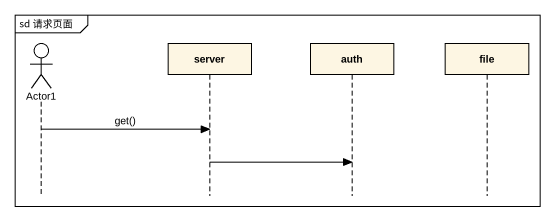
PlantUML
@startuml
mainframe sd 请求页面
hide footbox
actor Actor1
participant server
participant auth
participant "file" as file_

Actor1 -> server : get()
server -> auth
@enduml
